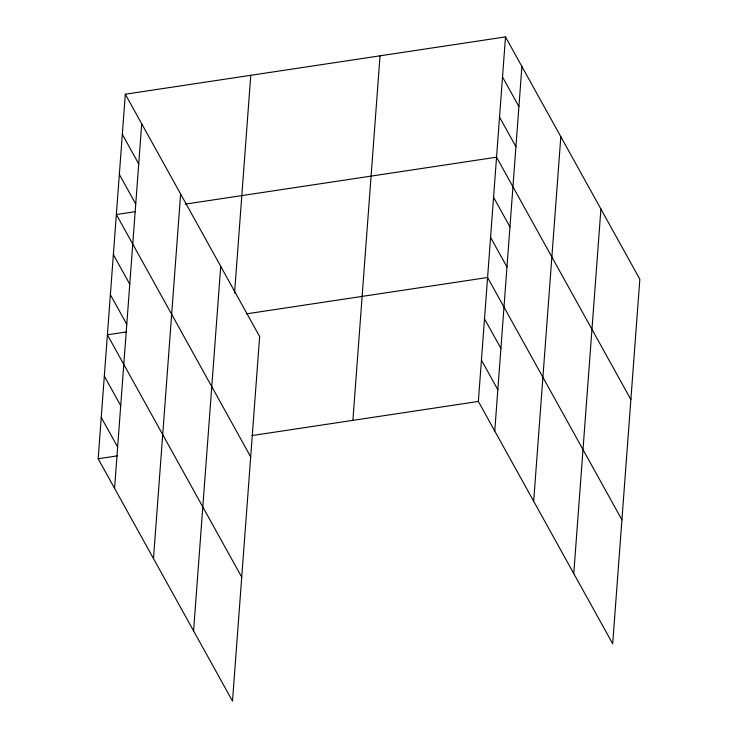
<?xml version="1.0" encoding="UTF-8"?>
<svg xmlns="http://www.w3.org/2000/svg" width="738" height="738" viewBox="0 0 738 738"><rect width="100%" height="100%" fill="white"/><g stroke="black" fill="none" stroke-linecap="round" stroke-linejoin="round"><path stroke-width="1.11" d="M125.312 94.215L259.647 336.556L232.498 701.1L98.163 458.759L125.312 94.215L505.502 36.9L639.837 279.241L612.688 643.785L478.353 401.444L505.502 36.9M114.565 488.344L141.714 123.799M153.476 558.555L180.626 194.011M193.577 630.889L220.727 266.353M234.564 292.986L250.772 75.304M352.893 420.356L380.042 55.811M494.755 431.029L521.904 66.485M533.675 501.24L560.825 136.696M573.767 573.574L600.916 209.038M135.571 211.621L116.355 214.518L250.689 456.859M185.303 204.122L496.545 157.194L630.879 399.544M126.604 331.916L107.388 334.812L241.723 577.153M246.464 313.844L487.587 277.497L621.922 519.838M98.163 458.759L117.379 455.863M251.972 435.568L478.353 401.444M502.523 77.001L518.915 106.586M499.534 117.102L515.936 146.687M493.556 197.295L509.958 226.889M490.576 237.396L506.978 266.99M484.506 318.816L500.908 348.401M481.434 360.126L497.836 389.719M122.323 134.316L138.726 163.901M119.335 174.417L135.737 204.002M113.366 254.61L129.768 284.204M110.377 294.711L126.779 324.305M104.316 376.131L120.718 405.716M101.235 417.44L117.637 447.034"/></g></svg>
